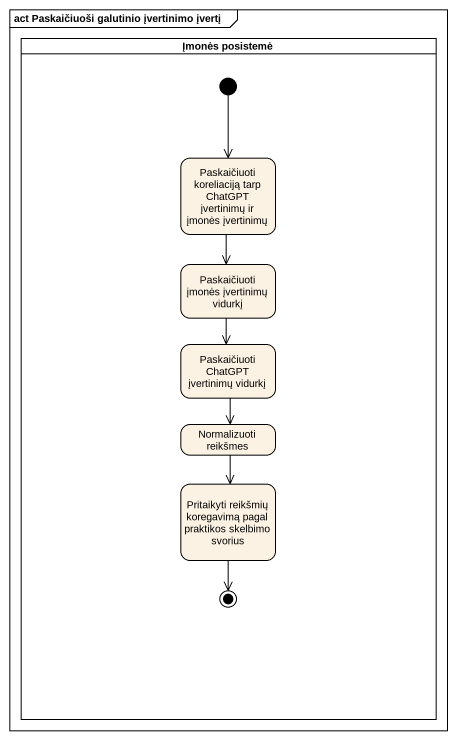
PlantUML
@startuml
mainframe act Paskaičiuoši galutinio įvertinimo įvertį
hide empty description
state "Įmonės posistemė" as Įmonės_posistemė <<partition>> {
  state "Paskaičiuoti koreliaciją tarp ChatGPT įvertinimų ir įmonės įvertinimų" as Paskaičiuoti_koreliaciją
  state "Paskaičiuoti įmonės įvertinimų vidurkį" as Paskaičiuoti_įmonės
  state "Paskaičiuoti ChatGPT įvertinimų vidurkį" as Paskaičiuoti_ChatGPT
  state "Normalizuoti reikšmes" as Normalizuoti_reikšmes
  state "Pritaikyti reikšmių koregavimą pagal praktikos skelbimo svorius" as Pritaikyti_reikšmių
  [*] --> Paskaičiuoti_koreliaciją
  Pritaikyti_reikšmių --> [*]
}
Paskaičiuoti_koreliaciją --> Paskaičiuoti_įmonės
Paskaičiuoti_įmonės --> Paskaičiuoti_ChatGPT
Paskaičiuoti_ChatGPT --> Normalizuoti_reikšmes
Normalizuoti_reikšmes --> Pritaikyti_reikšmių
@enduml
